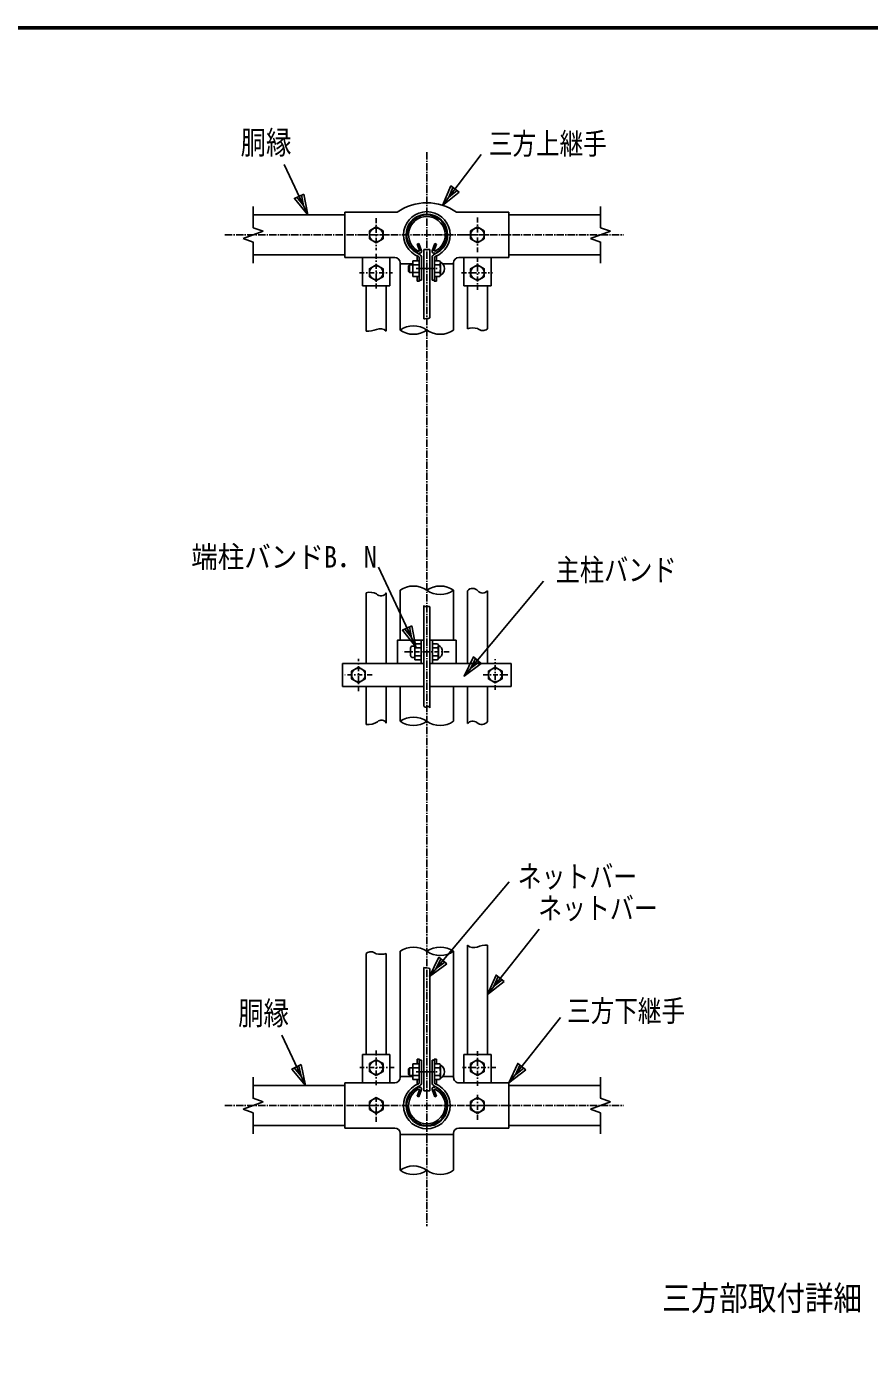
# Model space of a CAD drawing. Units: millimetres, scale not verified. Extents: x -4425 to 4425, y -3150 to 3150.
# Drawn here: x 1197 to 2912, y 202 to 2925 of the extents above; entities that cross this region are included whole.
import ezdxf
from ezdxf.enums import TextEntityAlignment as Align

# ---------------------------------------------------------------- set-up
doc = ezdxf.new("R2010")
doc.units = ezdxf.units.MM
doc.header["$LTSCALE"] = 20
doc.linetypes.add('USER1', pattern=[1.01, 0.5, -0.25, 0.01, -0.25])
doc.linetypes.add('USER2', pattern=[1.125, 0.75, -0.125, 0.125, -0.125])
for name, color, linetype, lineweight in [('0-1_1', 7, 'Continuous', 25), ('0-2_0', 7, 'Continuous', 25), ('0-3_CENTLN-L', 2, 'USER2', 25), ('0-7_WAKU', 7, 'Continuous', 25)]:
    doc.layers.add(name, color=color, linetype=linetype, lineweight=lineweight)
doc.styles.add('ＭＳ ゴシック', font='')
doc.styles.get('ＭＳ ゴシック').set_extended_font_data('MS Gothic')

# ---------------------------------------------------------------- blocks, each defined once
blk = doc.blocks.new('C11')
at = {"layer": '0-1_1', "color": 4}
blk.add_line((9441.3, 7557.39), (9376.87, 7694.22), dxfattribs=at)
blk.add_lwpolyline([(9430.11, 7614.02), (9441.3, 7557.39), (9404.77, 7602.09)], close=True, dxfattribs=at)
blk.add_lwpolyline([(9423.77, 7611.03), (9429.37, 7582.72), (9411.11, 7605.07)], dxfattribs=at)
blk = doc.blocks.new('C12')
at = {"layer": '0-1_1', "color": 4}
blk.add_line((9434.63, 6391.67), (9370.2, 6528.5), dxfattribs=at)
blk.add_lwpolyline([(9423.44, 6448.3), (9434.63, 6391.67), (9398.11, 6436.37)], close=True, dxfattribs=at)
blk.add_lwpolyline([(9417.11, 6445.32), (9422.7, 6417.01), (9404.44, 6439.36)], dxfattribs=at)
blk = doc.blocks.new('C13')
at = {"layer": '0-1_1', "color": 4}
blk.add_line((9806.99, 7582.85), (9911.2, 7721.64), dxfattribs=at)
blk.add_lwpolyline([(9851.81, 7619.22), (9806.99, 7582.85), (9829.42, 7636.03)], close=True, dxfattribs=at)
blk.add_lwpolyline([(9846.21, 7623.43), (9823.8, 7605.24), (9835.02, 7631.83)], dxfattribs=at)
blk = doc.blocks.new('C14')
at = {"layer": '0-1_1', "color": 4}
blk.add_line((9865.15, 6935.98), (10081.02, 7193.09), dxfattribs=at)
blk.add_lwpolyline([(9911.88, 6969.86), (9865.15, 6935.98), (9890.44, 6987.87)], close=True, dxfattribs=at)
blk.add_lwpolyline([(9906.52, 6974.37), (9883.15, 6957.42), (9895.8, 6983.37)], dxfattribs=at)
blk = doc.blocks.new('C15')
at = {"layer": '0-1_1', "color": 4}
blk.add_line((9928.44, 6638.88), (10068.65, 6816.03), dxfattribs=at)
blk.add_lwpolyline([(9974.17, 6674.11), (9928.44, 6638.88), (9952.22, 6691.48)], close=True, dxfattribs=at)
blk.add_lwpolyline([(9968.68, 6678.45), (9945.82, 6660.84), (9957.71, 6687.14)], dxfattribs=at)
blk = doc.blocks.new('C16')
at = {"layer": '0-1_1', "color": 4}
blk.add_line((9987.01, 6398.82), (10127.22, 6575.96), dxfattribs=at)
blk.add_lwpolyline([(10032.74, 6434.04), (9987.01, 6398.82), (10010.79, 6451.42)], close=True, dxfattribs=at)
blk.add_lwpolyline([(10027.25, 6438.38), (10004.39, 6420.77), (10016.28, 6447.07)], dxfattribs=at)

msp = doc.modelspace()

# ---------------------------------------------------------------- linework, layer by layer
at = {"layer": '0-1_1', "color": 4}
for p, q in [((1658.15, 2515.9), (1658.15, 2558.75)), ((2365.29, 2515.9), (2365.29, 2558.75)), ((1638.01, 2493.91), (1678.28, 2508.57)), ((1678.28, 2508.57), (1658.15, 2515.9)), ((2345.15, 2493.91), (2385.43, 2508.57)), ((2385.43, 2508.57), (2365.29, 2515.9)), ((1989.47, 1662.73), (1913.16, 1824.79)), ((1678.28, 735.92), (1638.01, 721.26)), ((2385.43, 735.92), (2345.15, 721.26)), ((1638.01, 721.26), (1658.15, 713.93)), ((1658.15, 713.93), (1658.15, 671.07)), ((2345.15, 721.26), (2365.29, 713.93)), ((2365.29, 713.93), (2365.29, 671.07))]:
    msp.add_line(p, q, dxfattribs=at)
at = {"layer": '0-1_1'}
for p, q in [((1658.15, 2541.95), (1844.58, 2541.95)), ((1844.58, 2547.31), (1844.58, 2455.17)), ((1844.58, 2547.31), (1951.07, 2547.31)), ((2072.37, 2547.31), (2178.86, 2547.31)), ((2178.86, 2547.31), (2178.86, 2455.17)), ((2178.86, 2541.95), (2365.29, 2541.95)), ((1995.59, 2483.57), (1992.37, 2482.4)), ((1997.51, 2468.28), (1992.37, 2482.4)), ((2000.9, 2468.99), (1995.59, 2483.57)), ((2022.53, 2468.99), (2027.84, 2483.57)), ((2025.93, 2468.28), (2031.07, 2482.4)), ((2027.84, 2483.57), (2031.07, 2482.4)), ((1658.15, 2460.53), (1844.58, 2460.53)), ((1844.58, 2455.17), (1946.58, 2455.17)), ((1881, 2397.31), (1881, 2455.17)), ((1936.72, 2397.31), (1936.72, 2455.17)), ((2005.29, 2471.75), (2005.29, 2330.15)), ((2005.29, 2471.75), (2018.15, 2471.75)), ((2018.15, 2471.75), (2018.15, 2332.03)), ((2076.86, 2455.17), (2178.86, 2455.17)), ((2086.72, 2455.17), (2086.72, 2397.31)), ((2142.43, 2455.17), (2142.43, 2397.31)), ((2178.86, 2460.53), (2365.29, 2460.53)), ((1957.29, 2307.31), (1957.29, 2444.45)), ((1983.17, 2442.31), (1957.29, 2442.31)), ((1976.74, 2440.47), (1974.59, 2438.33)), ((1974.59, 2438.33), (1974.59, 2426.55)), ((1974.59, 2426.55), (1976.74, 2424.41)), ((1996.02, 2440.47), (1976.74, 2440.47)), ((1976.74, 2439.94), (1976.74, 2424.94)), ((1996.02, 2424.41), (1976.74, 2424.41)), ((1983.17, 2448.51), (1996.02, 2448.51)), ((1983.17, 2448.51), (1983.17, 2416.37)), ((2037.55, 2448.51), (2027.41, 2448.51)), ((2037.91, 2440.48), (2027.41, 2440.48)), ((2027.41, 2424.4), (2037.91, 2424.4)), ((2039.2, 2445.66), (2037.55, 2448.51)), ((2039.2, 2419.22), (2039.2, 2445.66)), ((2066.15, 2442.31), (2043.98, 2442.31)), ((2066.15, 2307.31), (2066.15, 2444.45)), ((1881, 2397.31), (1936.72, 2397.31)), ((1888.5, 2397.31), (1888.5, 2305.4)), ((1929.22, 2397.31), (1929.22, 2305.4)), ((1983.17, 2416.37), (1996.02, 2416.37)), ((2086.72, 2397.31), (2142.43, 2397.31)), ((2094.22, 2397.31), (2094.22, 2309.68)), ((2134.93, 2397.31), (2134.93, 2309.68)), ((1888.5, 1772.51), (1888.5, 1628.7)), ((1929.22, 1772.51), (1929.22, 1628.7)), ((1957.29, 1777.63), (1957.29, 1675.85)), ((2066.15, 1777.63), (2066.15, 1675.85)), ((2094.22, 1776.79), (2094.22, 1628.7)), ((2134.93, 1776.79), (2134.93, 1628.7)), ((2005.29, 1746.63), (2005.3, 1542.38)), ((2018.15, 1743.85), (2018.15, 1538.21)), ((1987.07, 1664.06), (1982.79, 1664.06)), ((1987.07, 1668.35), (1999.93, 1668.35)), ((1987.07, 1668.35), (1987.07, 1636.2)), ((1999.93, 1675.85), (1999.93, 1628.7)), ((2018.15, 1675.85), (2071.5, 1675.85)), ((2023.5, 1675.85), (2023.5, 1628.7)), ((2033.65, 1668.35), (2023.5, 1668.35)), ((2035.29, 1665.5), (2033.65, 1668.35)), ((2035.29, 1639.05), (2035.29, 1665.5)), ((2071.5, 1675.85), (2071.5, 1628.7)), ((1978.5, 1659.78), (1978.5, 1644.78)), ((1987.07, 1640.49), (1982.79, 1640.49)), ((1987.07, 1636.2), (1999.93, 1636.2)), ((1999.93, 1660.3), (1987.24, 1660.3)), ((1999.93, 1644.25), (1987.24, 1644.25)), ((2034, 1660.31), (2023.5, 1660.31)), ((2023.5, 1644.24), (2034, 1644.24)), ((1840.29, 1628.7), (2005.29, 1628.7)), ((1840.29, 1628.7), (1840.29, 1581.56)), ((2071.5, 1628.7), (2018.15, 1628.7)), ((2018.15, 1628.7), (2183.15, 1628.7)), ((2183.15, 1628.7), (2183.15, 1581.56)), ((1840.29, 1581.56), (2005.29, 1581.56)), ((1888.5, 1581.56), (1888.5, 1504.12)), ((1929.22, 1581.56), (1929.22, 1507.27)), ((1957.29, 1581.56), (1957.29, 1510.85)), ((2018.15, 1581.56), (2183.15, 1581.56)), ((2066.15, 1581.56), (2066.15, 1510.85)), ((2094.22, 1581.56), (2094.22, 1506.01)), ((2134.93, 1581.56), (2134.93, 1510.42)), ((1888.5, 832.51), (1888.5, 1038.33)), ((1929.22, 832.51), (1929.22, 1038.33)), ((1957.29, 1042.52), (1957.29, 785.37)), ((2066.15, 1042.52), (2066.15, 785.37)), ((2094.22, 832.51), (2094.22, 1054.71)), ((2134.93, 832.51), (2134.93, 1054.71)), ((2005.29, 1009.26), (2005.29, 758.08)), ((2018.15, 1007.38), (2018.15, 758.08)), ((1881, 774.66), (1881, 832.52)), ((1936.72, 832.51), (1881, 832.51)), ((1936.72, 774.66), (1936.72, 832.52)), ((2142.43, 832.51), (2086.72, 832.51)), ((2086.72, 832.51), (2086.72, 774.66)), ((2142.43, 832.51), (2142.43, 774.66)), ((1974.59, 803.27), (1976.74, 805.42)), ((1974.59, 791.5), (1974.59, 803.27)), ((1976.74, 789.36), (1974.59, 791.5)), ((1996.02, 805.42), (1976.74, 805.42)), ((1976.74, 789.89), (1976.74, 804.89)), ((1983.17, 813.46), (1996.02, 813.46)), ((1983.17, 781.32), (1983.17, 813.46)), ((2027.41, 805.42), (2037.91, 805.42)), ((2039.2, 810.61), (2039.2, 784.16)), ((1844.58, 769.3), (1658.15, 769.3)), ((1844.58, 682.51), (1844.58, 774.66)), ((1946.58, 774.66), (1844.58, 774.66)), ((1957.29, 787.51), (1983.17, 787.51)), ((1996.02, 789.36), (1976.74, 789.36)), ((1983.17, 781.32), (1996.02, 781.32)), ((2037.91, 789.35), (2027.41, 789.35)), ((2037.55, 781.32), (2027.41, 781.32)), ((2039.2, 784.16), (2037.55, 781.32)), ((2043.98, 787.51), (2066.15, 787.51)), ((2178.86, 774.66), (2076.86, 774.66)), ((2178.86, 682.51), (2178.86, 774.66)), ((2365.29, 769.3), (2178.86, 769.3)), ((1997.51, 761.55), (1992.37, 747.43)), ((1995.59, 746.26), (1992.37, 747.43)), ((2000.9, 760.84), (1995.59, 746.26)), ((2005.29, 758.08), (2018.15, 758.08)), ((2022.53, 760.84), (2027.84, 746.26)), ((2025.93, 761.55), (2031.07, 747.43)), ((2027.84, 746.26), (2031.07, 747.43)), ((1844.58, 687.87), (1658.15, 687.87)), ((1946.58, 682.51), (1844.58, 682.51)), ((2178.86, 682.51), (2076.86, 682.51)), ((2365.29, 687.87), (2178.86, 687.87)), ((1957.29, 596.8), (1957.29, 671.8)), ((1957.29, 669.66), (2066.15, 669.66)), ((2066.15, 596.8), (2066.15, 671.8))]:
    msp.add_line(p, q, dxfattribs=at)
at = {"layer": '0-1_1', "color": 4, "linetype": 'USER1'}
for p, q in [((1908.86, 2535.3), (1908.86, 2469.76)), ((2114.58, 2536.33), (2114.58, 2464.24)), ((1881.85, 2501.24), (1934.45, 2501.24)), ((2086.9, 2501.24), (2141.29, 2501.24)), ((1908.86, 2462.52), (1908.86, 2387.33)), ((2114.58, 2456.66), (2114.58, 2389.4)), ((1874.33, 2424.1), (1941.97, 2424.1)), ((2082.6, 2424.1), (2145.23, 2424.1)), ((1872.43, 1572.44), (1872.43, 1637.96)), ((2057.26, 1652.28), (1960.08, 1652.28)), ((2151, 1574.64), (2151, 1637.23)), ((1900.56, 1605.13), (1843.21, 1605.13)), ((2176.63, 1605.13), (2123.09, 1605.13)), ((1908.86, 769.6), (1908.86, 841.34)), ((2114.58, 768.87), (2114.58, 839.14)), ((1944.99, 805.73), (1875.49, 805.73)), ((2152.33, 805.73), (2084.35, 805.73)), ((1908.86, 695.29), (1908.86, 754.59)), ((2114.58, 699.69), (2114.58, 755.32)), ((1933.97, 728.59), (1880.81, 728.59)), ((2143.21, 728.59), (2087.77, 728.59))]:
    msp.add_line(p, q, dxfattribs=at)
at = {"layer": '0-1_1'}
for points in [[(1908.86, 2517.32), (1894.93, 2509.28), (1894.93, 2493.2), (1908.86, 2485.16), (1922.79, 2493.2), (1922.79, 2509.28)], [(2114.58, 2517.32), (2100.65, 2509.28), (2100.65, 2493.2), (2114.58, 2485.16), (2128.5, 2493.2), (2128.5, 2509.28)], [(1908.86, 2440.18), (1894.93, 2432.14), (1894.93, 2416.06), (1908.86, 2408.01), (1922.79, 2416.06), (1922.79, 2432.14)], [(2114.58, 2440.18), (2100.65, 2432.14), (2100.65, 2416.06), (2114.58, 2408.01), (2128.5, 2416.06), (2128.5, 2432.14)], [(1872.43, 1589.05), (1886.36, 1597.09), (1886.36, 1613.18), (1872.43, 1621.22), (1858.5, 1613.18), (1858.5, 1597.09)], [(2151, 1589.05), (2164.93, 1597.09), (2164.93, 1613.18), (2151, 1621.22), (2137.08, 1613.18), (2137.08, 1597.09)], [(1908.86, 789.65), (1922.79, 797.69), (1922.79, 813.77), (1908.86, 821.81), (1894.93, 813.77), (1894.93, 797.69)], [(2114.58, 789.65), (2128.5, 797.69), (2128.5, 813.77), (2114.58, 821.81), (2100.65, 813.77), (2100.65, 797.69)], [(1908.86, 712.5), (1922.79, 720.54), (1922.79, 736.63), (1908.86, 744.67), (1894.93, 736.63), (1894.93, 720.54)], [(2114.58, 712.5), (2128.5, 720.54), (2128.5, 736.63), (2114.58, 744.67), (2100.65, 736.63), (2100.65, 720.54)]]:
    msp.add_lwpolyline(points, close=True, dxfattribs=at)
at = {"layer": '0-1_1', "color": 4}
for points in [[(1638.01, 2493.91), (1658.15, 2486.58), (1658.15, 2443.72)], [(2345.15, 2493.91), (2365.29, 2486.58), (2365.29, 2443.72)], [(1976.33, 1702.96), (1980.52, 1681.73), (1966.83, 1698.49)], [(1678.28, 735.92), (1658.15, 743.24), (1658.15, 786.1)], [(2385.43, 735.92), (2365.29, 743.24), (2365.29, 786.1)]]:
    msp.add_lwpolyline(points, dxfattribs=at)
at = {"layer": '0-1_1'}
for points in [[(2027.41, 2416.37), (2037.55, 2416.37), (2039.2, 2419.22)], [(2005.29, 1628.7), (1951.93, 1628.7), (1951.93, 1675.85), (2005.29, 1675.85)], [(2023.5, 1636.2), (2033.65, 1636.2), (2035.29, 1639.05)], [(2027.41, 813.46), (2037.55, 813.46), (2039.2, 810.61)]]:
    msp.add_lwpolyline(points, dxfattribs=at)
at = {"layer": '0-1_1', "color": 4}
msp.add_lwpolyline([(1981.08, 1705.2), (1989.47, 1662.73), (1962.08, 1696.25)], close=True, dxfattribs=at)
at = {"layer": '0-1_1'}
for centre in [(1908.86, 2501.24), (2114.58, 2501.24), (1908.86, 2424.1), (2114.58, 2424.1), (1872.43, 1605.13), (2151, 1605.13), (1908.86, 805.73), (2114.58, 805.73), (1908.86, 728.59), (2114.58, 728.59)]:
    msp.add_circle(centre, 13.93, dxfattribs=at)
for centre, radius, start, end in [((2011.72, 2461.6), 105, 54.71885, 125.28128), ((2011.72, 2501.24), 40.71, 296.23575, 242.80084), ((2011.72, 2501.24), 37.29, 294.33505, 245.82556), ((1946.58, 2444.45), 10.71, 0, 90), ((1996.72, 2468.09), 4.29, 245.55103, 10.6546), ((2026.72, 2468.07), 4.29, 169.34531, 287.95502), ((2076.86, 2444.45), 10.71, 90, 179.99992), ((2013.73, 2449.23), 25.71, 340.09047, 352.02042), ((2013.48, 2432.44), 25.71, 341.79012, 18.20988), ((2013.73, 2415.65), 25.71, 7.97958, 19.90953), ((2033.01, 2432.44), 14.76, 294.79445, 65.20555), ((1982.79, 1659.78), 4.29, 90, 180), ((2009.82, 1669.07), 25.71, 340.09047, 352.02042), ((2029.1, 1652.28), 14.76, 294.79445, 65.20555), ((1982.79, 1644.78), 4.29, 180, 270), ((2009.82, 1635.48), 25.71, 7.97958, 19.90953), ((2009.58, 1652.28), 25.71, 341.79012, 18.20988), ((2013.73, 814.18), 25.71, 340.09047, 352.02042), ((2013.48, 797.39), 25.71, 341.79012, 18.20988), ((2033.01, 797.39), 14.76, 294.79445, 65.20555), ((1946.58, 785.37), 10.71, 270, 0), ((2011.72, 728.59), 40.71, 117.19916, 63.76425), ((2011.72, 728.59), 37.29, 114.17444, 65.66495), ((1996.72, 761.74), 4.29, 349.3454, 114.44897), ((2026.72, 761.76), 4.29, 72.04498, 190.65469), ((2013.73, 780.59), 25.71, 7.97958, 19.90953), ((2076.86, 785.37), 10.71, 179.99992, 270), ((1946.58, 671.8), 10.71, 0, 90), ((2076.86, 671.8), 10.71, 90, 179.99992)]:
    msp.add_arc(centre, radius, start, end, dxfattribs=at)
at = {"layer": '0-1_1', "color": 4}
for centre, radius, start, end in [((1984.5, 2268.39), 47.49, 55.03597, 124.96473), ((2004.91, 2377.64), 47.48, 270.46069, 286.18905), ((1891.43, 2351.93), 46.63, 266.40433, 292.51282), ((1916.52, 2291.41), 18.89, 47.77401, 112.5283), ((1984.5, 2346.23), 47.49, 235.03528, 304.96435), ((2038.93, 2346.23), 47.49, 235.03604, 304.96481), ((2106.45, 2274.15), 37.58, 76.84252, 108.99897), ((2125.57, 2321.47), 15.05, 225.44725, 308.45767), ((1895.99, 1744.82), 28.68, 62.15757, 105.12089), ((1918.38, 1779.16), 12.72, 224.93881, 328.44345), ((1984.5, 1738.71), 47.49, 55.03597, 124.96473), ((2038.93, 1738.71), 47.49, 55.03519, 124.96473), ((2038.93, 1816.55), 47.49, 235.03604, 304.96481), ((2104.63, 1767.55), 13.92, 38.6186, 138.4232), ((2124.99, 1784.54), 12.6, 221.17502, 322.06772), ((2010.97, 1752.11), 7.89, 223.96057, 272.47491), ((2014.22, 1734.98), 9.69, 66.12931, 107.49383), ((2009.42, 1544.15), 4.49, 203.1648, 300.64392), ((2014.05, 1536.54), 4.43, 22.22168, 121.93508), ((1890.87, 1545.37), 41.31, 266.71991, 300.14752), ((1919.66, 1502.82), 10.54, 24.96084, 139.69595), ((1984.5, 1471.93), 47.49, 55.03597, 124.96473), ((1984.5, 1549.76), 47.49, 235.03528, 304.96435), ((2038.93, 1549.76), 47.49, 235.03604, 304.96481), ((2105.34, 1496.46), 14.66, 55.19426, 139.33984), ((2123.58, 1517.62), 13.44, 222.71982, 327.64319), ((1897.87, 1026.54), 15.05, 45.44718, 128.45758), ((1916.98, 1073.87), 37.58, 256.84259, 288.99902), ((1984.5, 1003.6), 47.49, 55.03597, 124.96473), ((2038.93, 1003.6), 47.49, 55.03519, 124.96473), ((2038.93, 1081.43), 47.49, 235.03604, 304.96481), ((2106.92, 1068.7), 18.89, 227.77408, 292.52838), ((2132.01, 1008.17), 46.63, 86.40426, 112.51272), ((2004.91, 961.77), 47.48, 73.81095, 89.53931), ((1984.5, 557.88), 47.49, 55.03597, 124.96473), ((1984.5, 635.72), 47.49, 235.03528, 304.96435), ((2038.93, 635.72), 47.49, 235.03604, 304.96481)]:
    msp.add_arc(centre, radius, start, end, dxfattribs=at)
at = {"layer": '0-2_0', "color": 2}
for p, q in [((1991.72, 2458.37), (1991.72, 2448.51)), ((2031.71, 2458.37), (2031.71, 2448.51)), ((1991.72, 2416.37), (1991.72, 2406.64)), ((1991.72, 2406.64), (1996.67, 2406.64)), ((1996.67, 2408.79), (1996.67, 2406.64)), ((2026.77, 2408.79), (2026.77, 2406.64)), ((2026.77, 2406.64), (2031.71, 2406.64)), ((2031.71, 2416.37), (2031.71, 2406.64)), ((1991.72, 823.19), (1996.67, 823.19)), ((1991.72, 813.46), (1991.72, 823.19)), ((1996.67, 821.04), (1996.67, 823.19)), ((2026.77, 823.19), (2031.71, 823.19)), ((2026.77, 821.04), (2026.77, 823.19)), ((2031.71, 813.46), (2031.71, 823.19)), ((1991.72, 771.45), (1991.72, 781.32)), ((2031.71, 771.45), (2031.71, 781.32)), ((1991.72, 685.59), (1991.72, 685.72)), ((2031.71, 685.59), (2031.71, 685.72))]:
    msp.add_line(p, q, dxfattribs=at)
at = {"layer": '0-2_0'}
for p, q in [((1996.02, 2408.79), (1996.02, 2455.12)), ((2000.97, 2408.79), (2000.97, 2455.12)), ((2022.47, 2408.79), (2022.47, 2455.12)), ((2027.41, 2408.79), (2027.41, 2455.12)), ((1996.02, 2408.79), (2000.97, 2408.79)), ((2022.47, 2408.79), (2027.41, 2408.79)), ((1996.02, 821.04), (2000.97, 821.04)), ((1996.02, 821.04), (1996.02, 774.7)), ((2000.97, 821.04), (2000.97, 774.7)), ((2022.47, 821.04), (2022.47, 774.7)), ((2022.47, 821.04), (2027.41, 821.04)), ((2027.41, 821.04), (2027.41, 774.7))]:
    msp.add_line(p, q, dxfattribs=at)
at = {"layer": '0-2_0', "color": 4, "linetype": 'USER2'}
for p, q in [((1990.02, 2432.44), (2034.56, 2432.44)), ((1990.02, 797.39), (2034.56, 797.39))]:
    msp.add_line(p, q, dxfattribs=at)
at = {"layer": '0-2_0'}
for centre, radius, start, end in [((2011.72, 2501.24), 47.3, 291.15361, 248.84639), ((2011.72, 2501.24), 42.35, 291.15361, 248.84639), ((1993.87, 2455.12), 2.15, 0, 68.84639), ((1993.87, 2455.12), 7.09, 0, 68.84639), ((2029.56, 2455.12), 7.09, 111.15361, 180), ((2029.56, 2455.12), 2.15, 111.15361, 180), ((2011.72, 728.59), 47.3, 111.15361, 68.84639), ((2011.72, 728.59), 42.35, 111.15361, 68.84639), ((1993.87, 774.7), 2.15, 291.15361, 0), ((1993.87, 774.7), 7.09, 291.15361, 0), ((2029.56, 774.7), 7.09, 180, 248.84639), ((2029.56, 774.7), 2.15, 180, 248.84639)]:
    msp.add_arc(centre, radius, start, end, dxfattribs=at)
at = {"layer": '0-3_CENTLN-L'}
for p, q in [((2011.72, 2669.65), (2011.72, 483.18)), ((1600.82, 2501.24), (2412.28, 2501.24)), ((1600.82, 728.59), (2412.28, 728.59))]:
    msp.add_line(p, q, dxfattribs=at)
at = {"layer": '0-7_WAKU'}
msp.add_line((-4048.11, 2923), (4197.89, 2923), dxfattribs=at)
msp.add_lwpolyline([(-4050.11, 2925), (4199.89, 2925), (4199.89, -2925), (-4050.11, -2925)], close=True, dxfattribs=at)
msp.add_lwpolyline([(-4046.11, -2921), (-4046.11, 2921), (4195.89, 2921)], dxfattribs=at)

# ---------------------------------------------------------------- block references
at = {"layer": '0-2_0', "xscale": 0.75, "yscale": 0.75}
for name, p in [('C11', (-5311.4, -3126.09)), ('C13', (-5311.4, -3126.09)), ('C14', (-5311.4, -3598.98)), ('C14', (-5381.64, -4210.57)), ('C15', (-5311.4, -4024.45)), ('C16', (-5311.4, -4024.45)), ('C12', (-5311.4, -4024.45))]:
    msp.add_blockref(name, p, dxfattribs=at)

# ---------------------------------------------------------------- texts
at = {"layer": '0-1_1', "color": 4, "style": 'ＭＳ ゴシック'}
for s, height, width, p in [('胴縁', 47.36, 0.8, (1632.72, 2651.4)), ('三方上継手', 43.99, 0.8, (2138.03, 2651.84)), ('端柱バンドB．N', 43.98, 0.9, (1532.23, 1810.5)), ('主柱バンド', 45.1, 0.8, (2274, 1783.06)), ('ネットバー', 44.57, 0.8, (2196.62, 1159.22)), ('ネットバー', 44.57, 0.8, (2238.39, 1094.71)), ('胴縁', 47.36, 0.8, (1627.72, 878.75)), ('三方下継手', 43.99, 0.8, (2297.2, 886)), ('三方部取付詳細', 50.09, 0.85, (2490.8, 296.28))]:
    msp.add_text(s, height=height, dxfattribs=dict(at, width=width)).set_placement(p, align=Align.BOTTOM_LEFT)

doc.saveas('drawing.dxf')
